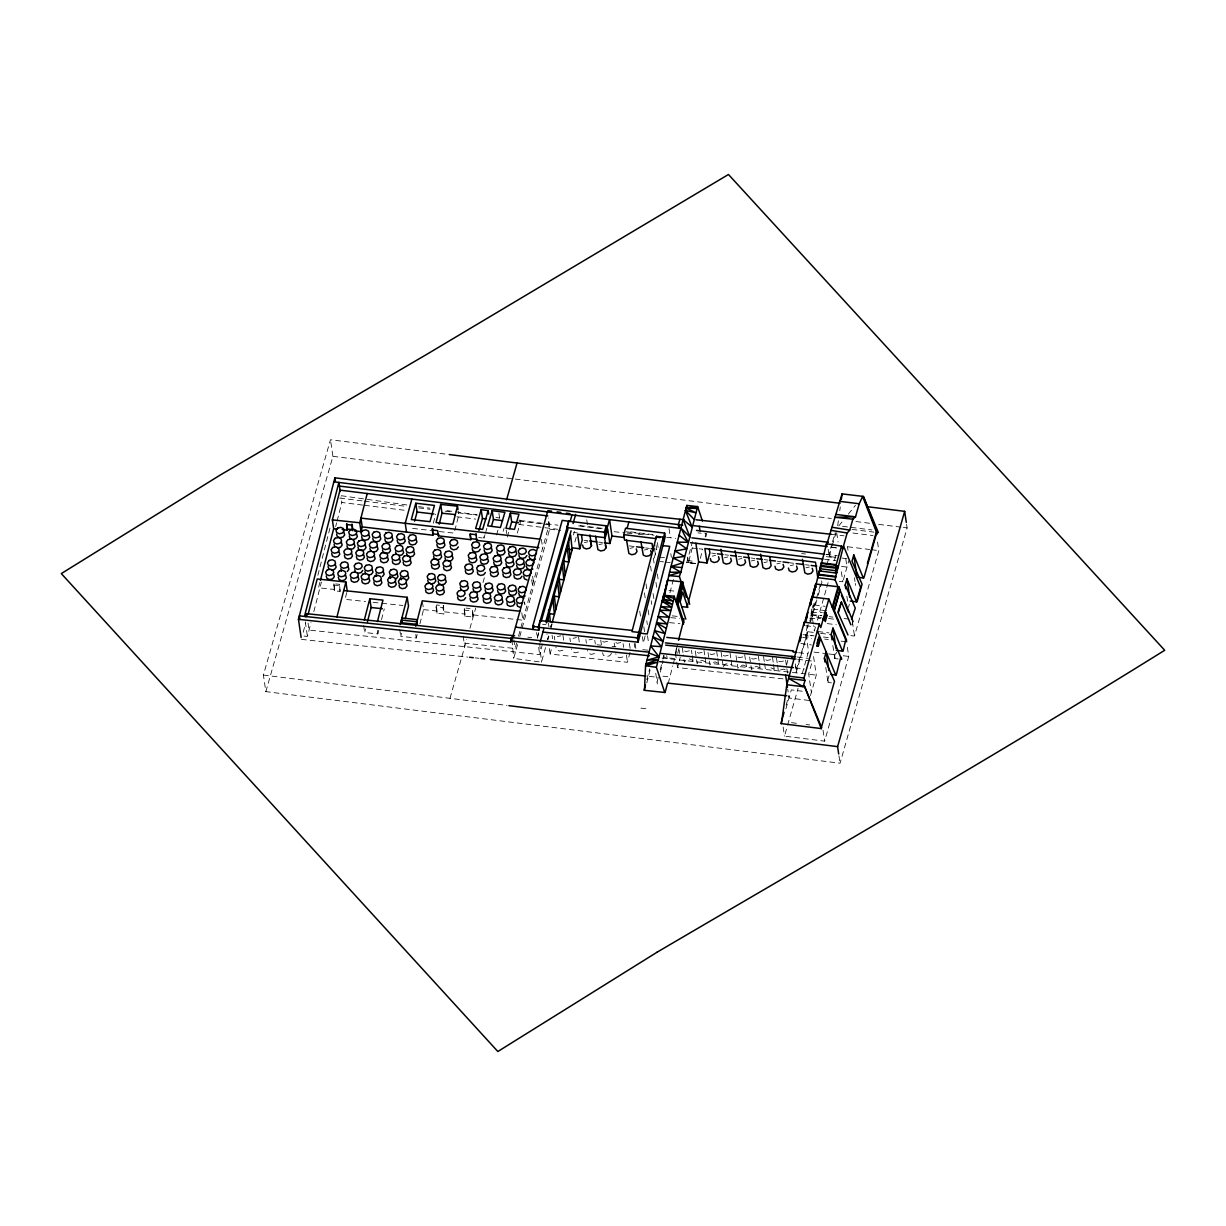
<?xml version="1.0" encoding="UTF-8"?>
<svg xmlns="http://www.w3.org/2000/svg" width="1226" height="1226" viewBox="0 0 1226 1226"><rect width="100%" height="100%" fill="white"/><g stroke="black" fill="none" stroke-linecap="round" stroke-linejoin="round"><path stroke-width="0.75" stroke-dasharray="5 3.75" d="M807.198 625.628L805.681 636.646L811.873 637.489M806.386 636.815L808.103 624.524M811.719 609.061L810.018 621.383L812.991 605.276M821.297 617.597L812.179 616.463L814.462 599.897M837.695 525.709L838.461 520.115M839.764 510.736L840.27 506.982M303.236 632.248L305.596 623.069M317.856 575.316L330.576 525.724M319.925 582.243L318.499 587.775L334.698 589.507L334.376 590.779L340.077 591.392L339.556 584.342L333.855 583.745L334.376 590.779M304.017 636.095L307.435 636.463L310.975 622.701M313.825 611.605L321.427 582.013M335.663 526.536L336.614 522.828M337.089 520.989L341.855 502.399M340.077 591.392L339.556 584.342M346.774 592.541L345.027 599.33L365.578 601.522M378.757 630.348L377.838 633.919L364.689 632.509L365.609 628.938M381.501 619.636L384.259 608.908M417.192 634.455L416.273 638.01L400.749 636.355L401.668 632.785M419.92 623.819L423.568 609.629L422.526 602.579M436.073 607.085L436.625 604.985L443.567 605.721L443.935 613.95L436.977 613.215L436.073 607.085L443.03 607.835L443.935 613.95M436.977 613.215L436.625 604.985M443.03 607.835L443.567 605.721M464.853 616.172L464.485 607.943L464.853 616.172L472.684 617.015L473.221 614.9L472.316 608.786L466.049 608.111M472.684 617.015L472.316 608.786M537.294 638.21L538.566 633.29M308.032 623.038L309.075 630.087L539.716 654.638L542.704 643.022M548.007 639.574L548.865 636.248M630.026 652.309L627.467 662.285L550.152 654.056L551.424 649.06M645.167 635.865L643.328 642.991L642.255 635.696M646.807 679.756L649.596 668.936M646.776 682.989L650.102 670.024M669.948 592.725L673.748 577.936M657.075 681.993L658.209 677.35L647.711 676.231M660.247 669.611L662.515 660.768M662.975 659.006L663.879 655.466M660.339 672.154L663.174 661.105M695.418 563.531L688.414 562.78L692.966 545.08M675.265 652.952L676.66 647.512M705.149 536.544L705.946 533.402M677.656 644.462L675.419 653.136L676.491 660.37M668.231 683.449L672.737 665.902M673.212 664.063L677.411 647.665M700.337 558.382L702.697 549.187L699.203 548.804M705.839 536.942L706.651 533.8L697.9 532.881M677.702 653.366L679.035 648.171M783.077 678.836L677.564 667.603L678.898 662.408M679.342 660.676L680.231 657.197M786.586 664.952L788.824 656.278M433.268 523.257L435.751 514.23M464.194 643.098L515.119 648.523L516.575 643.206M518.521 636.125L549.064 524.728L548.543 521.203M538.704 632.616L537.203 638.118L536.636 632.57M548.497 635.957L547.516 639.512L546.949 633.965M551.761 624.034L550.872 627.268L550.505 623.574M686.713 562.719L692.475 541.723M545.524 647.589L541.478 662.163L513.725 658.377L517.77 643.819M519.793 636.539L549.646 529.157L548.574 518.062M551.087 627.574L552.098 623.927M574.871 542.03L576.894 534.751M906.581 524.238L907.117 527.931L840.055 763.216L265.843 691.633L263.406 675.051L330.468 439.751L447.321 454.325M265.843 691.633L332.92 456.333L330.468 439.751M449.988 698.314L466.8 639.328M469.941 628.34L475.673 608.203M482.983 582.565L484.546 577.078M496.561 534.965L498.124 529.479M573.4 534.95L574.427 531.364M654.194 557.999L656.676 549.294M786.142 705.073L788.716 696M813.252 623.773L811.888 614.502L821.451 580.848M832.025 543.624L828.914 554.55L825.129 554.152M832.546 541.8L835.136 532.697M785.912 708.843L791.306 689.886L802.264 691.234M813.313 632.401L807.842 631.727L796.21 672.614L795.367 666.913M810.723 621.551L817.711 596.985M818.217 595.208L822.738 579.27M826.906 564.604L831.795 547.409M832.316 545.585L835.948 532.835M847.381 647.282L848.729 656.416L824.638 741.148L784.471 736.152L787.092 726.941M787.613 725.102L798.08 688.261M802.264 673.534L808.547 651.435L806.095 634.853L814.095 635.85M815.367 627.436L814.325 631.083L813.528 625.597M817.435 620.172L826.217 589.262M826.738 587.453L828.807 580.174M834.477 560.175L836.546 552.895M810.463 695.602L816.286 675.112L813.528 656.354M843.35 579.929L848.836 560.634M829.021 675.787L827.688 680.476L830.814 680.859M834.477 656.569L835.366 653.458M848.484 607.299L849.373 604.188M831.381 682.867L827.979 682.438L829.312 677.763M838.17 658.96L834.768 658.531L836.546 652.293M852.07 624.846L853.035 621.459M850.859 635.62L854.507 636.064L878.797 550.612L877.172 539.655M484.975 534.781L483.964 538.199L483.442 534.674M485.465 533.065L486.967 527.946M503.196 531.272L504.192 527.9M507.212 537.049L508.713 531.992M517.28 533.111L520.268 522.996L519.747 519.487M611.498 653.397L609.644 655.818L606.272 656.6L603.345 655.297L602.579 652.676M723.248 666.607L725.102 664.185L728.489 663.404L731.416 664.707M838.845 525.862L842.415 521.448M848.361 514.092L855.487 505.25M584.434 542.612L587.821 541.831M599.008 544.62L602.395 543.838M629.98 548.39L633.352 547.608M644.37 550.03L647.757 549.248M712.214 556.19L715.601 555.409M724.397 557.753L727.784 556.956M738.573 559.24L741.945 558.458M751.385 560.941L754.772 560.144M764.043 562.611L767.415 561.83M776.824 563.883L780.196 563.102M790.31 565.661L793.697 564.864M805.942 567.822L809.313 567.04M557.416 636.585L560.803 635.804M573.017 638.348L576.404 637.566M589.001 639.895L592.388 639.114M562.949 650.27L559.562 651.067L556.635 649.765L555.884 647.129M607.514 641.336L604.127 642.133L601.2 640.83M578.534 652.048L575.147 652.83L572.236 651.527L571.469 648.906M620.708 642.501L617.337 643.282L614.41 641.98M594.533 653.596L591.147 654.377L588.219 653.075L587.469 650.439M622.854 656.983L619.467 657.764L616.54 656.462L615.789 653.826M689.318 650.807L685.932 651.588L683.005 650.286M702.1 652.355L698.728 653.136L695.801 651.834M714.819 653.78L711.432 654.561L708.505 653.259M728.167 655.266L724.796 656.063L721.869 654.761M742.803 656.906L739.431 657.703L736.504 656.4M756.442 658.316L753.07 659.098L750.143 657.795M770.602 659.665L767.231 660.446L764.304 659.144M783.521 661.013L780.134 661.795L777.207 660.492M780.456 669.932L783.828 669.135L786.755 670.438L787.506 673.074L785.376 658.592M811.566 612.372L822.385 612.494M811.03 615.329L821.818 615.467M809.834 618.456L820.654 618.578M439.245 531.548L454.156 533.111L458.785 514.966L458.263 511.441M614.088 531.701L625.229 532.881M627.084 533.08L632.647 533.662M638.317 534.275L643.972 534.873M666.607 537.279L675.741 538.352M692.2 548.068L697.441 548.62M660.14 561.508L663.572 561.876M665.289 562.06L670.438 562.611M672.2 615.85L677.457 616.417M670.745 617.628L679.495 618.563M333.518 585.017L339.234 585.63M669.473 622.609L679.97 623.727M463.949 610.058L471.78 610.885M373.041 602.318L402.925 605.491M423.568 609.629L437.529 611.1M444.471 611.851L465.39 614.073M473.221 614.9L522.889 620.187L521.586 611.391M527.839 637.213L531.624 637.612M642.807 649.657L647.956 650.194M597.047 644.784L600.817 645.183M612.126 646.393L615.896 646.792M674.622 658.546L664.124 657.427L663.833 655.45M661.948 658.01L816.286 675.112M662.898 676.216L669.902 676.967M301.412 639.39L467.612 657.075M475.198 657.872L478.983 658.285M412.61 528.391L431.291 530.49M842.507 526.322L871.824 529.954M852.039 529.433L873.954 532.145M852.898 533.049L872.989 535.547M831.305 534.275L844.086 535.854M847.748 546.765L869.663 549.478M871.487 549.708L878.797 550.612M830.998 547.057L836.699 547.761M826.002 554.397L837.373 555.807M580.082 525.571L602.181 528.314M630.7 531.854L652.707 534.597M834.691 557.202L829.205 556.527L828.148 549.309M842.001 558.106L849.296 559.01M578.611 525.877L601.138 528.682M626.088 531.778L654.01 535.241M801.697 553.57L805.482 554.045M826.339 556.635L835.81 557.799M339.725 498.093L362.314 500.898M364.199 501.143L407.476 506.507M418.771 507.916L430.065 509.311M445.115 511.181L450.77 511.886M458.294 512.82L477.113 515.15M495.932 517.495L499.534 517.939M520.207 520.498L557.907 525.188M518.675 520.958L549.064 524.728M824.638 559.255L835.994 560.665M362.574 505.066L341.839 502.491L341.043 496.928M364.459 505.296L405.944 510.445M456.838 516.759L475.703 519.104M518.767 524.452L557.723 529.295M841.526 566.412L846.997 567.102L845.649 557.907M711.754 553.11L715.509 553.57M724.888 554.734L728.642 555.209M738.006 556.374L741.761 556.834M751.14 557.999L754.879 558.458M764.258 559.623L768.012 560.098M777.391 561.263L781.131 561.723M788.64 562.657L796.134 563.592M805.513 564.742L809.252 565.217M584.066 540.283L587.744 540.743M598.794 542.107L602.472 542.566M629.183 545.876L634.67 546.566M645.673 547.93L649.336 548.39M659.527 557.079L664.645 557.707M687.219 560.512L694.835 561.462M839.182 581.308L842.829 581.768L840.898 568.634M814.416 605L825.113 606.334M812.792 609.061L827.106 610.839M811.888 614.502L821.742 615.728M829.174 616.647L832.898 617.107M844.07 618.502L849.649 619.191M828.607 618.502L834.094 619.191M827.167 623.59L836.301 624.724M805.681 625.689L815.106 626.869M817.987 631.528L828.945 632.892M820.623 633.321L829.757 634.455M823.397 636.999L828.975 637.689M824.654 639.083L828.301 639.543M841.082 641.121L846.568 641.796M814.033 652.109L826.814 653.703M828.638 653.918L835.948 654.837M843.243 655.741L848.729 656.416M798.647 652.676L807.765 653.81M797.406 657.044L808.348 658.393M797.728 659.266L812.332 661.09L808.67 673.978L811.382 692.368M795.23 667.848L804.348 668.982M809.083 700.46L789.008 697.977L787.69 689.012M791.444 722.666L796.915 723.355M806.049 724.489L809.696 724.934M640.861 708.122L646.669 708.843M332.92 456.333L831.32 518.475M855.947 521.54L871.119 523.441M878.69 524.376L901.432 527.211M903.332 527.456L907.117 527.931M686.729 562.366L695.433 563.454L688.399 562.581M668.86 590.426L676.139 591.346M263.406 675.051L506.997 705.425M478.707 537.524L482.216 537.969M549.646 529.157L560.742 530.659M573.691 532.421L577.4 532.927M542.566 624.249L546.014 624.724M341.226 495.718L407.262 505.02M418.572 506.599L429.897 508.192M446.877 510.583L477.067 514.828M803.107 634.624L811.873 635.88M802.632 637.367L811.397 638.623M800.9 643.466L811.413 644.968M831.672 547.194L837.143 548.083M807.842 631.727L795.919 670.653L795.383 663.94M770.924 667.787L773.851 669.09L774.602 671.725L773.529 664.492M759.691 667.756L756.764 666.454L753.377 667.235L751.523 669.657L749.393 655.174M746.052 666.346L743.125 665.044L739.738 665.825L737.883 668.247L735.753 653.764M718.053 663.205L715.126 661.902L711.754 662.699L709.885 665.105L707.754 650.623M705.348 661.779L702.421 660.477L699.035 661.274L697.18 663.68L695.035 649.213M524.222 602.104L524.912 604.479L524.529 601.843M854.461 577.844L854.997 581.553M855.273 583.407L855.564 585.369M847.472 546.673L847.994 550.198M852.346 621.459L854.507 636.064M846.844 596.188L847.656 601.736M836.73 532.85L838.078 541.984M832.837 645.458L834.768 658.531M825.772 667.496L827.979 682.438M838.967 755.844L840.055 763.216M823.029 730.175L824.638 741.148M776.456 657.872L777.253 663.297M777.529 665.105L778.326 670.53M783.123 727.018L784.471 736.152M772.457 657.243L773.269 662.668M763.537 656.523L764.35 661.948M764.61 663.756L765.422 669.181M758.312 655.895L759.109 661.335M759.369 663.143L760.442 670.377M744.672 654.5L745.469 659.925M745.73 661.734L746.803 668.967M730.022 652.86L730.834 658.285M731.094 660.094L732.167 667.327M721.103 652.125L722.972 664.798M716.674 651.358L717.471 656.784M717.746 658.592L718.804 665.841M703.954 649.933L704.766 655.358M705.027 657.182L706.099 664.415M687.571 557.018L688.414 562.78M691.449 650.194L691.97 653.81M692.246 655.619L693.318 662.868L692.552 660.232L689.625 658.929L686.254 659.726L684.399 662.132L683.326 654.899M669.044 528.575L670.392 537.678M670.806 553.662L671.342 557.309M682.254 647.65L683.051 653.09M679.173 649.964L679.694 653.581M676.767 662.178L677.564 667.603M657.381 542.566L658.178 548.007M656.002 544.911L657.075 552.206M654.715 549.907L655.803 557.202M657.351 574.013L658.423 581.323M653.351 558.106L654.423 565.416M655.956 582.35L656.753 587.821M666.729 655.542L667.174 658.577M650.562 566.106L651.374 571.592M653.075 593.553L653.887 599.024M651.221 600.786L651.757 604.433M646.01 583.821L646.822 589.292M648.125 609.966L648.922 615.452M644.432 592.878L645.228 598.349M655.741 673.258L657.32 683.955M646.792 620.892L647.328 624.54M647.512 635.788L648.324 641.259M643.819 626.747L644.615 632.218M639.727 611.161L640.539 616.632M635.129 643.451L635.942 648.922M634.256 643.619L634.807 647.389M629.382 643.405L630.195 648.83M626.409 655.036L627.467 662.285M623.099 643.696L623.636 647.313M614.18 642.976L614.716 646.592M586.733 519.809L587.821 527.103M600.709 640.003L601.522 645.428M594.779 640.309L595.315 643.941M585.859 639.589L586.396 643.206M578.519 636.953L579.316 642.393M569.875 638.041L570.396 641.658M562.933 635.191L563.73 640.616M541.356 539.317L542.658 548.129M554.275 636.279L554.811 639.895M552.068 635.175L552.604 638.792M549.34 648.615L550.152 654.056M532.605 576.22L533.417 581.783M531.655 579.653L532.482 585.231M538.643 647.343L539.716 654.638M506.185 530L506.69 533.525M498.905 513.311L499.687 518.598M513.817 639.711L515.119 648.523M463.152 636.064L464.715 646.654M415.752 634.486L416.273 638.01M399.707 629.306L400.749 636.355M377.317 630.394L377.838 633.919M363.647 625.475L364.689 632.509M333.855 583.745L334.698 589.507M305.289 621.858L307.435 636.463M548.528 623.145L548.896 626.854M539.701 643.665L541.478 662.163M511.947 639.895L513.725 658.377"/><path stroke-width="1.5" d="M644.478 690.33L645.566 665.687L663.634 595.223L674.223 596.234L683.464 624.095L683.173 622.134M676.645 603.514L678.162 603.652L683.28 583.745L682.652 581.86L667.526 580.296L662.331 601.997L662.408 600.204M664.737 692.475L656.385 667.327L674.009 598.395L663.634 595.223L663.419 600.357L669.534 572.251L686.79 505.434L697.625 506.599L702.391 521.004M662.331 601.997L667.526 580.296M686.637 509.158L686.79 505.434M674.009 598.395L674.223 596.234M862.614 496.423L859.211 503.763L855.503 516.851L852.867 519.18L849.741 530.122L847.166 532.988L842.63 548.972L841.45 546.152L826.539 543.731L826.201 546.321L842.078 493.879L863.38 496.438L878.352 532.605M781.437 723.646L786.801 684.736L804.241 622.195L819.305 624.065L820.761 627.574L828.868 599.054L811.888 596.955L803.796 625.459L804.241 622.195M811.474 599.989L811.888 596.955M810.049 605.521L815.75 584.005L838.921 586.871L840.178 589.936L834.4 610.287L833.511 610.287M834.4 610.287L832.239 607.207L838.032 586.871L835.105 579.806L836.561 573.078L819.351 570.948L812.777 597.767M826.539 543.731L819.198 572.435L820.608 567.485M841.312 499.488L842.093 493.863M679.388 576.511L668.737 575.607L680.828 572.19L697.625 506.599L686.1 507.932L695.632 512.713L685.411 510.43L692.046 527.057L683.112 519.563L689.947 537.034L680.905 527.946L688.154 542.306L677.273 542.122L686.729 548.834L675.051 551.01L684.414 556.389L673.151 558.091L683.02 562.749L671.066 566.535L680.828 572.19L679.388 576.511L681.748 583.607L683.28 583.745M440.701 504.407L436.073 522.552L452.854 524.314L457.482 506.169L440.701 504.407L441.988 513.204L439.23 524.1M301.136 637.566L298.454 619.345L334.882 477.818L585.124 508.882L684.108 519.717M304.477 616.417L338.866 482.446L340.246 491.457M305.841 616.847L306.653 613.674L514.614 635.804M339.403 486.063L678.928 528.207L678.392 524.59L679.924 519.196M308.201 614.042L317.197 578.979L345.916 582.028L347.219 590.84M320.4 580.388L333.671 528.667L332.369 519.87L340 490.139L547.777 515.916M342.223 529.571L347.356 530.122L346.789 523.563M352.567 530.674L352 524.115L352.552 527.824M354.253 530.858L361.026 531.578L359.724 522.766L367.233 493.511M336.874 617.23L345.916 582.028M361.026 531.578L362.222 526.889L360.919 518.092L539.455 539.103M364.306 620.141L369.808 598.717L382.956 600.112L377.455 621.536M367.448 621.797L371.11 607.514L369.808 598.717M400.228 624.555L407.216 597.292L343.724 590.534M401.76 622.747L401.377 620.08L416.901 621.735L417.284 624.386L401.76 622.747L402.297 620.663M405.316 618.548L408.519 606.088L407.216 597.292M415.752 626.21L422.265 600.817L519.717 611.192M298.454 619.345L510.736 641.934L511.564 637.275L511.947 639.895M510.736 641.934L511.64 638.455L299.343 615.866L299.849 619.345M515.502 627.099L538.781 630.271L538.337 627.314L540.068 620.601L632.31 630.425M663.925 541.494L663.281 537.172L656.462 536.329L631.988 631.651L638.853 632.371L639.497 636.692M542.72 632.034L638.087 642.194L637.443 637.857L663.281 537.172M637.535 638.455L638.945 632.968M663.404 537.969L664.661 533.095L625.567 528.237L623.758 534.628L624.57 540.114L652.063 543.516L653.121 550.765M638.087 642.194L665.182 536.62L664.661 533.095M645.458 685.012L644.11 690.284L665.105 692.521L667.526 683.112L786.831 695.801M681.15 581.814L676.047 601.721L677.549 601.767L678.162 603.652M677.549 601.767L682.652 581.86M678.53 640.263L684.031 618.823M687.863 603.882L687.004 607.207L681.763 606.64M688.292 602.227L698.636 561.937L695.878 543.271L690.621 542.72M538.781 630.271L539.9 621.689L568.879 521.265L562.198 520.36L532.728 626.348L533.034 629.49L534.046 625.827M411.875 499.059L405.224 523.303L406.526 532.099M415.798 503.227L411.308 519.579L429.989 521.678L434.448 505.434L415.798 503.227L417.085 512.039L414.603 521.127M432.87 535.21L432.456 528.636L432.87 535.21L362.222 526.889M470.447 534.398L470.799 539.67L438.387 535.854L438.755 534.521L433.238 533.877M538.873 547.685L476.638 540.36L476.071 533.662M476.638 540.36L476.914 539.363L471.075 538.674M546.505 622.946L570.626 534.965L572.128 549.754L568.695 549.294M552.206 622.41L572.649 547.884L579.745 548.758L582.227 540.053L581.43 534.628M512.453 638.056L547.869 510.66L551.562 511.165M540.206 641.842L543.746 629.107M545.769 621.827L571.071 530.812M573.094 523.533L575.622 514.43M506.583 499.779L517.065 463.014M567.485 526.077L567.347 530.751L566.887 527.563L568.695 521.173L606.242 525.831L606.763 529.371M570.151 521.448L572.006 514.935M579.745 548.758L577.615 534.275L605.23 537.708L604.418 532.222L606.242 525.831M604.939 535.762L609.537 519.594L611.973 536.023L609.843 543.486L604.326 542.796M605.23 537.708L607.713 529.004L609.843 543.486M627.022 528.513L628.877 522M656.462 536.329L656.14 538.643L623.758 534.628M698.636 561.937L707.019 562.979L709.885 552.88L709.348 549.263M799.628 640.478L801.36 634.378M819.933 568.864L820.868 565.569M815.75 584.005L809.957 604.357L810.846 604.556M799.674 641.704L800.976 637.137M806.233 618.41L807.965 612.326M805.819 621.383L807.122 616.816M810.217 605.567L815.52 586.902M784.073 712.321L780.885 723.57L821.068 728.55L834.492 681.319L824.408 658.239L826.171 651.987L828.914 670.53M786.801 684.736L803.199 686.698L804.976 680.461L803.965 678.039L819.305 624.065M820.347 566.259L836.239 568.22L836.193 564.68L841.45 546.152M835.534 570.979L836.484 567.669L838.078 567.684L843.503 545.892L860.637 587.269L856.499 601.843L846.967 578.825L845.204 585.063L845.741 588.771M821.374 728.78L804.256 685.656L803.199 686.698L788.594 678.422L804.976 680.461M836.684 572.634L838.078 567.684L837.281 565.768L835.887 570.718L836.684 572.634L835.075 572.619M825.788 612.54L827.029 615.529L825.297 621.613L824.071 618.624L825.788 612.54L824.194 612.525L825.42 615.498L824.133 620.065M817.206 644.416L818.416 639.62L820.117 639.865L818.386 645.949L816.777 645.933M833.128 607.222L838.921 586.871M832.025 639.895L831.197 634.332L832.975 628.095L842.507 651.113M863.303 577.936L853.771 554.918L851.993 561.156L862.077 584.25L857.051 601.905L850.262 601.062M838.538 612.188L841.434 602.012L837.848 612.188L847.978 634.976M867.395 563.546L876.36 531.977M840.73 657.351L836.255 675.082L831.029 674.423M845.725 639.773L843.059 651.175L836.255 650.332M877.31 530.628L863.855 578.013L857.051 577.17M838.691 754.005L837.603 746.634L904.665 511.349L866.675 506.614M541.233 621.214L567.791 529.218M481.159 509.679L475.657 528.483L482.661 529.402L488.178 510.583L481.159 509.679L482.462 518.491L478.952 530.444M492.162 510.675L487.672 525.847L500.407 527.517L504.897 512.345L492.162 510.675L493.45 519.472L491.457 526.215M510.399 513.066L505.924 528.253L514.476 529.371L518.966 514.2L510.399 513.066L511.702 521.878L509.71 528.621M877.234 532.283L863.38 496.438M347.234 571.515L348.904 569.324L348.23 566.948M362.789 570.412L361.118 572.588L358.053 573.308L354.942 571.914L351.893 572.634L350.207 574.81L350.897 577.185L353.532 578.365L356.597 577.661L358.268 575.469L357.594 573.094M382.466 576.481L384.152 574.304L383.462 571.929M396.289 578.764L397.96 576.588L397.27 574.212M407.078 580.22L408.764 578.028L408.074 575.653M458.325 546.919L456.654 549.11L453.589 549.815L450.953 548.635L450.264 546.26M480.27 549.233L478.6 551.409L475.535 552.114L472.899 550.949L472.209 548.574M465.665 597.721L463.98 599.897L460.93 600.617L458.279 599.437L457.605 597.062M485.358 572.557L483.672 574.749L480.623 575.454L477.971 574.274L477.282 571.898M526.904 555.531L525.234 557.723L522.169 558.428L519.533 557.263L518.843 554.872M536.559 553.003L534.888 555.179L531.839 555.899L529.188 554.719L528.498 552.344L530.184 550.152L533.233 549.447L535.885 550.627M521.985 576.235L520.299 578.427L517.249 579.132L514.598 577.952L513.909 575.576M589.905 534.904L591.499 545.754L589.645 548.175L586.258 548.957L583.346 547.654L582.58 545.034M604.479 536.911L606.073 547.777L604.219 550.183L600.847 550.98L597.92 549.677L595.56 536.176M663.634 595.223L673.059 601.169L662.791 598.947L672.154 604.341L662.086 601.322L671.557 607.161L660.737 606.594L670.545 610.594L659.772 610.165L668.936 617.245L658.239 616.555L667.097 624.034L656.569 622.731L664.722 633.505L654.561 630.593L662.929 641.443L652.937 636.8L661.366 646.654L650.654 645.949L659.052 656.814L647.052 660.216L658.255 659.527L646.056 663.787L657.442 662.239L645.566 665.687L656.385 667.327M351.08 538.95L348.031 539.67L346.345 541.846L347.035 544.221L349.686 545.401L352.736 544.696L354.421 542.505L353.732 540.13L349.992 538.321L349.303 535.946M352.628 539.501L355.693 538.796L357.364 536.605L356.689 534.23M337.426 547.961L340.491 547.256L342.161 545.064L341.472 542.689M348.552 548.574L345.502 549.294L343.816 551.47L344.506 553.861L347.142 555.026L350.207 554.321L351.877 552.129L351.203 549.754L347.617 548.175L346.943 545.8M350.268 549.355L353.318 548.65L355.004 546.459L354.314 544.083M371.248 551.179L368.183 551.884L366.513 554.075L367.187 556.451L369.838 557.615L372.888 556.91L374.574 554.734L373.884 552.344L370.62 550.857L369.93 548.482M373.271 552.037L376.321 551.332L378.006 549.141L377.317 546.765M331.418 570.136L334.468 569.416L336.154 567.24L335.464 564.864M398.91 555.608L401.975 554.888L403.645 552.711L402.956 550.336M368.244 575.086L371.294 574.366L372.98 572.19L372.29 569.814M448.318 561.339L451.367 560.619L453.053 558.443L452.363 556.068M535.471 559.133L532.421 559.853L529.77 558.673L529.096 556.298M532.835 569.109L529.77 569.829L527.134 568.649L526.444 566.274M461.758 590.212L458.693 590.917L457.022 593.108L457.696 595.484L460.348 596.664L463.397 595.943L465.083 593.767L464.393 591.392L461.053 589.798L460.378 587.423M463.704 590.978L466.754 590.273L468.439 588.082L467.75 585.706M487.442 592.94L484.393 593.66L482.707 595.836L483.396 598.227L486.032 599.391L489.097 598.686L490.768 596.495L490.094 594.12L485.818 592.189L485.128 589.813M488.454 593.369L491.519 592.664L493.189 590.472L492.515 588.097M525.142 595.974L522.092 596.694L519.441 595.514L518.767 593.139M522.644 602.702L519.594 603.422L516.943 602.242L516.269 599.866L517.939 597.675L521.004 596.97L523.64 598.15M669.534 572.251L680.828 572.19M862.951 497.358L877.203 534.015L876.912 532.053M839.289 589.936L840.178 589.936M825.42 615.498L827.029 615.529M822.462 618.594L824.071 618.624M818.508 639.834L820.117 639.865L818.876 636.876L817.144 642.96L818.386 645.949L816.685 645.719M686.1 507.932L696.904 508.56M671.066 566.535L681.687 567.561M852.867 519.18L834.799 517.265L855.503 516.851L835.994 514.414M441.988 513.204L455.045 514.583M695.985 519.778L831.305 534.275M694.054 525.693L828.424 542.275M696.475 530.414L827.198 546.581M691.878 537.831L824.117 554.152M662.868 545.631L669.733 546.367L647.251 633.965L640.386 633.229M332.369 519.87L359.724 522.766M351.739 525.111L346.529 524.559L347.356 530.122M347.602 529.126L352.812 529.678M333.671 528.667L337.089 529.034M666.806 637.413L793.452 650.883L793.176 651.987L796.823 652.447M371.11 607.514L382.374 608.709M538.337 627.314L637.443 637.857M665.335 642.884L795.582 656.814M665.718 645.121L795.904 659.052M401.898 617.996L417.438 619.651M511.503 637.535L648.401 652.109M661.289 653.473L793.391 667.634M510.598 641.014L649.412 655.787M659.619 661.626L789.268 675.495M469.497 657.274L473.297 657.672M480.883 658.485L484.668 658.883M490.354 659.496L645.826 676.032M417.085 512.039L433.881 514.016M475.795 534.659L469.956 533.969L470.799 539.67M432.088 529.969L437.605 530.628L438.387 535.854M333.748 481.803L682.713 525.126M656.569 537.111L659.986 537.54M695.878 543.271L822.753 559.025M566.887 527.563L604.418 532.222M611.973 536.023L624.264 537.54M821.113 562.811L836.193 564.68M821.037 563.393L836.438 565.309M820.47 565.401L835.871 567.316M717.379 553.815L723.018 554.504M730.512 555.439L736.136 556.144M743.63 557.064L749.255 557.769M756.764 558.704L762.388 559.393M769.882 560.328L775.506 561.018M783.016 561.952L788.64 562.657M796.134 563.592L803.628 564.512M811.137 565.447L816.761 566.151M819.658 568.695L835.55 570.657L836.561 573.078M589.583 540.972L596.955 541.877M636.509 546.796L643.834 547.7M651.175 548.62L654.837 549.064M818.401 574.258L835.611 576.389M818.324 574.871L835.887 577.048M817.543 577.63L835.105 579.806M851.503 619.421L855.288 608.142L845.204 585.063M788.9 676.17L803.965 678.039M839.703 501.342L859.211 503.763M449.206 454.555L840.071 503.288M508.897 705.655L837.603 746.634M482.462 518.491L485.956 518.935M493.45 519.472L502.553 520.667M511.702 521.878L518.552 522.782M557.125 511.916L560.818 512.422M566.366 513.173L570.075 513.679M563.301 561.202L568.787 561.952L567.286 547.148M558.382 579.116L563.868 579.867L562.366 565.063M553.723 596.112L559.209 596.847L557.707 582.059M532.728 626.348L538.475 627.13M831.964 527.257L849.741 530.122M830.738 530.322L847.166 532.988M819.474 570.519L821.098 570.902M815.351 586.871L816.225 587.07M648.799 652.968L659.052 656.814M527.073 579.959L524.421 578.795L523.732 576.419M520.176 607.376L517.525 606.196L516.851 603.82M656.569 622.731L666.132 628.325M679.112 535.195L688.154 542.306M685.411 510.43L694.1 519.364M853.035 621.459L839.979 589.936L834.201 610.287L846.522 640.064M841.45 595.131L848.637 612.479M841.434 602.012L850.859 624.8M828.868 599.054L846.568 641.796L846.277 639.834M831.197 634.332L841.572 659.389L841.281 657.412M817.39 630.792L835.703 675.005M804.256 685.656L821.681 727.723M689.686 604.234L682.897 583.729L677.779 603.636L684.016 622.425M682.315 585.323L686.299 597.338M687.847 607.483L682.729 592.051L680.169 602.012L685.855 619.161M678.392 524.59L679.51 528.253M812.24 568.343L812.991 570.964L811.137 573.385L807.765 574.166L804.838 572.864L802.478 559.378M796.609 566.167L797.375 568.803L795.521 571.209L792.134 572.006L789.207 570.703L788.456 568.067M783.123 564.404L783.874 567.04L782.019 569.446L778.648 570.243L775.721 568.941L774.955 566.305M757.699 561.447L758.45 564.083L756.595 566.504L753.208 567.286L750.281 565.983L748.197 554.305M744.872 559.761L745.623 562.382L743.768 564.803L740.397 565.584L737.47 564.282L735.11 550.796M730.711 558.259L731.462 560.895L729.608 563.301L726.221 564.098L723.294 562.795L720.934 549.309M718.528 556.711L719.279 559.332L717.425 561.753L714.038 562.535L711.111 561.232L710.36 558.612M650.669 550.551L651.435 553.171L649.581 555.593L646.194 556.374L643.267 555.072L640.907 541.585M636.279 548.911L637.03 551.547L635.175 553.953L631.804 554.75L628.877 553.447L626.517 539.946M605.322 545.141L606.073 547.777M590.748 543.133L591.499 545.754M524.054 563.715L524.728 566.09L523.058 568.282L519.993 568.987L517.357 567.807L516.667 565.431M516.023 551.547L516.713 553.937L515.027 556.114L511.978 556.834L509.326 555.654L508.652 553.278M513.357 561.891L514.046 564.266L512.361 566.443L509.311 567.163L506.66 565.983L505.97 563.608M516.054 590.15L516.744 592.526L515.073 594.717L512.008 595.422L509.372 594.242L508.683 591.867M504.361 549.999L505.035 552.374L503.365 554.566L500.3 555.271L497.664 554.106L496.974 551.715M510.246 572.327L510.935 574.703L509.265 576.894L506.2 577.599L503.564 576.419L502.875 574.044M514.215 601.138L514.905 603.514L513.219 605.705L510.169 606.41L507.518 605.23L506.844 602.855M501.066 560.543L501.74 562.918L500.07 565.094L497.005 565.814L494.369 564.634L493.68 562.259M504.974 588.741L505.664 591.116L503.978 593.307L500.928 594.012L498.277 592.832L497.603 590.457M491.503 548.16L492.193 550.535L490.523 552.727L487.458 553.432L484.822 552.252L484.132 549.876M497.756 571.5L498.43 573.875L496.76 576.051L493.695 576.772L491.059 575.592L490.369 573.216M502.262 599.698L502.936 602.073L501.265 604.265L498.2 604.97L495.565 603.79L494.875 601.414M487.825 558.964L488.5 561.339L486.829 563.531L483.764 564.236L481.128 563.056L480.439 560.68M490.676 598.073L491.35 600.449L489.68 602.64L486.615 603.345L483.979 602.181L483.289 599.805M476.163 557.585L476.853 559.96L475.167 562.136L472.117 562.857L469.466 561.677L468.792 559.301M480.408 586.886L481.098 589.262L479.412 591.438L476.362 592.158L473.711 590.978L473.037 588.603M472.669 569.002L473.343 571.377L471.673 573.553L468.608 574.274L465.972 573.094L465.282 570.718M477.435 596.817L478.109 599.192L476.439 601.384L473.389 602.089L470.738 600.924L470.048 598.533M444.256 542.873L444.946 545.248L443.26 547.424L440.211 548.145L437.559 546.965L436.885 544.589M450.846 565.431L451.536 567.822L449.85 569.998L446.8 570.718L444.149 569.538L443.475 567.163M444.992 557.784L445.666 560.159M440.977 554.566L441.666 556.941L439.981 559.133L436.931 559.838L434.28 558.658L433.606 556.282M445.528 579.53L446.218 581.906L444.532 584.097L441.483 584.802L438.831 583.637L438.157 581.247M438.801 563.899L439.475 566.274L437.805 568.466L434.74 569.17L432.104 567.99L431.414 565.615M443.735 589.737L444.425 592.112L442.739 594.303L439.69 595.008L437.038 593.828L436.364 591.453M435.123 578.626L435.812 581.001L434.127 583.178L431.077 583.898L428.426 582.718L427.751 580.342M432.885 588.281L433.56 590.656L431.889 592.848L428.824 593.553L426.188 592.373L425.499 589.997M416.242 539.701L416.917 542.091L415.246 544.267L412.181 544.988L409.545 543.808L408.856 541.432M413.898 551.623L414.572 553.999L412.901 556.19L409.836 556.895L407.201 555.73L406.511 553.34M404.565 538.735L405.254 541.11L403.569 543.287L400.519 544.007L397.868 542.827L397.193 540.451M410.511 560.543L411.2 562.918L409.53 565.094L406.465 565.814L403.829 564.634L403.139 562.259M399.691 559.255L400.381 561.631L398.695 563.807L395.646 564.527L392.994 563.347L392.32 560.972M406.373 583.438L407.063 585.813L405.377 588.005L402.327 588.71L399.676 587.545L399.002 585.17M392.228 537.386L392.918 539.762L391.232 541.953L388.182 542.658L385.531 541.478L384.857 539.103M395.584 552.052L396.274 554.428M400.703 577.369L401.377 579.76M389.868 548.283L390.558 550.673L388.872 552.849L385.822 553.554L383.171 552.39L382.497 550.014M395.584 581.998L396.259 584.373L394.588 586.549L391.523 587.269L388.887 586.089L388.198 583.714M387.707 557.539L388.381 559.914L386.711 562.106L383.646 562.811L381.01 561.646L380.321 559.271M380.121 536.59L380.811 538.965L379.125 541.141L376.075 541.861L373.424 540.681L372.75 538.306M389.899 575.929L390.588 578.304M369.011 534.98L369.685 537.356L368.015 539.547L364.95 540.252L362.314 539.072L361.624 536.697M374.466 556.298L375.156 558.688L373.486 560.864L370.421 561.585L367.785 560.405L367.095 558.029M381.209 580.465L381.899 582.84L380.213 585.017L377.164 585.737L374.512 584.557L373.838 582.181M376.075 573.645L376.765 576.021M365.333 545.248L366.022 547.639L364.337 549.815L361.287 550.535L358.636 549.355L357.961 546.98M363.754 554.872L364.428 557.248L362.758 559.439L359.693 560.144L357.057 558.964L356.368 556.589M369.087 578.626L369.777 581.001L368.091 583.193L365.041 583.898L362.39 582.718L361.716 580.342M364.919 571.531L365.593 573.906M351.785 553.708L352.46 556.083L350.789 558.274L347.724 558.979L345.088 557.815L344.399 555.439M358.176 577.048L358.85 579.423L357.18 581.614L354.115 582.319L351.479 581.139L350.789 578.764M343.985 532.482L344.675 534.858L343.004 537.034L339.939 537.754L337.303 536.574L336.614 534.199M354.728 569.753L355.417 572.128M339.066 551.884L339.755 554.259L338.07 556.451L335.02 557.156L332.369 555.976L331.679 553.6M345.701 575.454L346.391 577.829L344.705 580.005L341.656 580.726L339.004 579.546L338.315 577.17M334.1 544.405L334.79 546.781M340.843 568.665L341.533 571.055M333.641 574.304L334.315 576.68L332.644 578.871L329.579 579.576L326.944 578.396L326.254 576.021M328.093 566.581L328.767 568.956M904.665 511.349L906.305 522.399M853.771 554.918L856.775 575.316M846.967 578.825L849.71 597.353M832.975 628.095L835.979 648.477M817.635 576.71L815.505 562.228L704.873 548.497L707.019 562.979M824.408 658.239L824.945 661.933M791.935 656.354L792.257 658.592M769.759 556.711L771.093 565.753L769.238 568.174L765.867 568.956L762.94 567.653L760.58 554.167M785.621 675.036L787.429 687.265M699.31 526.245L699.985 530.797M488.178 510.583L488.684 514.108M457.482 506.169L458.003 509.679M334.882 477.818L335.403 481.297M306.653 613.674L307.052 616.387M568.573 542.459L570.075 557.248M563.699 560.221L565.201 575.025M559.087 577.063L560.588 591.851M554.259 594.671L555.761 609.46M552.911 599.545L554.428 614.333L548.926 613.582L548.543 609.889M549.371 612.479L550.305 621.72M547.961 617.597L548.344 621.306M337.702 528.054L336.031 530.245L336.706 532.62L339.357 533.8L342.406 533.08L344.092 530.904L343.403 528.529L340.767 527.349L337.702 528.054M335.188 538.26L333.518 540.451L334.192 542.827L336.844 544.007L339.893 543.287L341.579 541.11L340.889 538.735L338.253 537.555L335.188 538.26M332.782 547.455L331.097 549.646L331.786 552.022L334.437 553.202L337.487 552.482L339.158 550.305L338.483 547.93L335.832 546.75L332.782 547.455M350.406 529.816L348.72 531.992L349.41 534.367L352.046 535.547L355.111 534.842L356.781 532.651L356.107 530.276L353.456 529.096L350.406 529.816M329.181 560.435L327.495 562.627L328.185 565.002L330.836 566.182L333.886 565.462L335.572 563.286L334.882 560.91L332.231 559.73L329.181 560.435M327.357 569.891L325.672 572.067L326.361 574.442L328.997 575.622L332.062 574.917L333.733 572.726L333.058 570.351L330.407 569.17L327.357 569.891M362.727 530.551L361.042 532.743L361.731 535.118L364.367 536.298L367.432 535.578L369.103 533.402L368.428 531.027L365.777 529.847L362.727 530.551M341.931 562.535L340.261 564.711L340.951 567.086L343.587 568.266L346.651 567.561L348.322 565.37L347.632 562.995L344.996 561.815L341.931 562.535M359.049 540.835L357.379 543.026L358.053 545.401L360.705 546.566L363.754 545.861L365.44 543.67L364.75 541.294L362.114 540.13L359.049 540.835M339.418 571.025L337.732 573.216L338.422 575.592L341.058 576.772L344.123 576.051L345.793 573.875L345.119 571.5L342.468 570.32L339.418 571.025M357.456 550.459L355.785 552.635L356.459 555.01L359.111 556.19L362.16 555.485L363.846 553.294L363.157 550.918L360.521 549.738L357.456 550.459M373.838 532.161L372.168 534.352L372.842 536.727L375.493 537.908L378.543 537.187L380.229 535.011L379.539 532.636L376.903 531.456L373.838 532.161M371.034 542.336L369.348 544.528L370.037 546.903L372.673 548.083L375.738 547.363L377.409 545.187L376.734 542.812L374.083 541.631L371.034 542.336M355.831 563.608L354.145 565.799L354.835 568.174L357.471 569.339L360.536 568.634L362.206 566.458L361.532 564.067L358.881 562.903L355.831 563.608M385.945 532.973L384.274 535.149L384.949 537.524L387.6 538.704L390.65 537.999L392.335 535.808L391.646 533.433L389.01 532.253L385.945 532.973M366.007 565.385L364.337 567.577L365.011 569.952L367.662 571.132L370.712 570.412L372.397 568.236L371.708 565.845L369.072 564.68L366.007 565.385M383.585 543.869L381.914 546.045L382.589 548.436L385.24 549.6L388.29 548.896L389.975 546.704L389.286 544.329L386.65 543.164L383.585 543.869M362.804 574.212L361.134 576.389L361.808 578.764L364.459 579.944L367.509 579.239L369.195 577.048L368.505 574.672L365.869 573.492L362.804 574.212M381.424 553.125L379.738 555.301L380.428 557.692L383.064 558.857L386.129 558.152L387.799 555.96L387.125 553.585L384.474 552.405L381.424 553.125M398.281 534.306L396.596 536.498L397.285 538.873L399.937 540.053L402.986 539.333L404.672 537.157L403.982 534.781L401.331 533.601L398.281 534.306M377.179 567.5L375.493 569.692L376.183 572.067L378.819 573.247L381.884 572.527L383.554 570.351L382.88 567.96L380.229 566.795L377.179 567.5M396.672 545.907L395.002 548.099L395.676 550.474L398.327 551.639L401.377 550.934L403.063 548.758L402.373 546.367L399.737 545.202L396.672 545.907M374.926 576.036L373.256 578.228L373.93 580.603L376.581 581.783L379.631 581.063L381.317 578.887L380.627 576.511L377.976 575.331L374.926 576.036M393.408 554.826L391.738 557.018L392.412 559.393L395.063 560.573L398.113 559.853L399.799 557.677L399.109 555.301L396.473 554.121L393.408 554.826M409.959 535.287L408.273 537.478L408.963 539.854L411.599 541.018L414.664 540.314L416.334 538.137L415.66 535.747L413.009 534.582L409.959 535.287M407.614 547.21L405.929 549.386L406.618 551.761L409.254 552.941L412.319 552.236L413.99 550.045L413.315 547.67L410.664 546.49L407.614 547.21M390.987 569.784L389.316 571.975L389.991 574.35L392.642 575.53L395.691 574.81L397.377 572.634L396.688 570.259L394.052 569.079L390.987 569.784M404.228 556.114L402.557 558.305L403.231 560.68L405.883 561.86L408.932 561.14L410.618 558.964L409.928 556.589L407.293 555.409L404.228 556.114M389.301 577.569L387.615 579.76L388.305 582.135L390.941 583.315L394.006 582.595L395.676 580.419L395.002 578.044L392.351 576.864L389.301 577.569M401.791 571.239L400.105 573.416L400.795 575.791L403.446 576.971L406.496 576.266L408.181 574.075L407.492 571.699L404.841 570.519L401.791 571.239M400.09 579.024L398.419 581.201L399.094 583.591L401.745 584.756L404.795 584.051L406.48 581.86L405.791 579.484L403.155 578.304L400.09 579.024M437.973 538.444L436.303 540.635L436.977 543.011L439.628 544.191L442.678 543.47L444.364 541.294L443.674 538.919L441.023 537.739L437.973 538.444M434.694 550.152L433.023 552.328L433.697 554.704L436.349 555.884L439.398 555.179L441.084 552.987L440.395 550.612L437.759 549.432L434.694 550.152M432.517 559.485L430.832 561.661L431.521 564.037L434.157 565.217L437.222 564.512L438.893 562.32L438.218 559.945L435.567 558.765L432.517 559.485M451.367 540.13L449.681 542.306L450.371 544.681L453.007 545.861L456.072 545.156L457.742 542.965L457.068 540.589L454.417 539.409L451.367 540.13M428.839 574.197L427.169 576.389L427.843 578.764L430.495 579.944L433.544 579.224L435.23 577.048L434.54 574.672L431.904 573.492L428.839 574.197M446.08 551.639L444.41 553.83L445.084 556.206L447.735 557.386L450.785 556.665L452.471 554.489L451.781 552.114L449.13 550.934L446.08 551.639M426.602 583.852L424.916 586.043L425.606 588.419L428.242 589.599L431.307 588.878L432.977 586.702L432.303 584.327L429.652 583.147L426.602 583.852M444.563 561.018L442.877 563.209L443.567 565.584L446.218 566.749L449.268 566.044L450.938 563.868L450.264 561.477L447.613 560.313L444.563 561.018M439.245 575.117L437.575 577.293L438.249 579.668L440.9 580.848L443.95 580.143L445.636 577.952L444.946 575.576L442.31 574.396L439.245 575.117M437.452 585.323L435.766 587.499L436.456 589.875L439.107 591.055L442.157 590.35L443.843 588.158L443.153 585.783L440.502 584.603L437.452 585.323M473.297 542.428L471.627 544.605L472.316 546.995L474.952 548.16L478.017 547.455L479.688 545.264L478.998 542.888L476.362 541.723L473.297 542.428M469.88 553.156L468.209 555.347L468.884 557.723L471.535 558.903L474.585 558.182L476.27 556.006L475.581 553.631L472.945 552.451L469.88 553.156M466.386 564.573L464.7 566.764L465.39 569.14L468.025 570.32L471.09 569.6L472.761 567.423L472.087 565.048L469.435 563.868L466.386 564.573M485.22 543.746L483.55 545.922L484.224 548.298L486.875 549.478L489.925 548.773L491.611 546.581L490.921 544.206L488.285 543.026L485.22 543.746M481.527 554.55L479.856 556.727L480.546 559.102L483.182 560.282L486.247 559.577L487.917 557.386L487.228 555.01L484.592 553.83L481.527 554.55M461.466 581.277L459.781 583.469L460.47 585.844L463.121 587.024L466.171 586.304L467.857 584.128L467.167 581.752L464.516 580.572L461.466 581.277M478.385 565.768L476.699 567.945L477.389 570.32L480.025 571.5L483.09 570.795L484.76 568.603L484.086 566.228L481.435 565.048L478.385 565.768M498.062 545.585L496.392 547.761L497.082 550.137L499.718 551.317L502.783 550.612L504.453 548.42L503.763 546.045L501.127 544.865L498.062 545.585M474.125 582.457L472.454 584.649L473.129 587.024L475.78 588.204L478.83 587.484L480.515 585.308L479.826 582.917L477.175 581.752L474.125 582.457M494.783 556.114L493.097 558.305L493.787 560.68L496.423 561.86L499.488 561.14L501.158 558.964L500.484 556.589L497.833 555.409L494.783 556.114M471.152 592.403L469.466 594.579L470.156 596.955L472.792 598.135L475.857 597.43L477.527 595.238L476.853 592.863L474.201 591.683L471.152 592.403M491.457 567.071L489.787 569.262L490.477 571.638L493.113 572.818L496.178 572.098L497.848 569.921L497.158 567.546L494.522 566.366L491.457 567.071M509.74 547.133L508.07 549.325L508.744 551.7L511.395 552.865L514.445 552.16L516.131 549.968L515.441 547.593L512.805 546.428L509.74 547.133M486.232 583.683L484.546 585.859L485.235 588.235L487.871 589.415L490.936 588.71L492.607 586.518L491.933 584.143L489.281 582.963L486.232 583.683M507.074 557.462L505.388 559.654L506.077 562.029L508.713 563.209L511.778 562.489L513.449 560.313L512.774 557.937L510.123 556.757L507.074 557.462M503.963 567.914L502.292 570.09L502.966 572.465L505.618 573.645L508.667 572.94L510.353 570.749L509.664 568.374L507.028 567.194L503.963 567.914M519.931 548.742L518.261 550.918L518.95 553.294L521.586 554.474L524.651 553.769L526.322 551.577L525.632 549.202L522.996 548.022L519.931 548.742M517.77 559.301L516.085 561.477L516.774 563.853L519.41 565.033L522.475 564.328L524.146 562.136L523.471 559.761L520.82 558.581L517.77 559.301M498.691 584.312L497.02 586.503L497.695 588.878L500.346 590.058L503.396 589.338L505.081 587.162L504.392 584.787L501.756 583.607L498.691 584.312M515.012 569.446L513.326 571.622L514.016 573.998L516.652 575.178L519.717 574.473L521.387 572.281L520.713 569.906L518.062 568.726L515.012 569.446M495.978 595.269L494.293 597.46L494.982 599.836L497.618 601.016L500.683 600.296L502.353 598.119L501.679 595.744L499.028 594.564L495.978 595.269M527.548 560.129L525.862 562.32L526.552 564.696L529.188 565.876L532.253 565.155L533.923 562.979L533.249 560.604L530.597 559.424L527.548 560.129M509.771 585.737L508.1 587.913L508.775 590.288L511.426 591.468L514.476 590.748L516.161 588.572L515.472 586.197L512.836 585.017L509.771 585.737M524.835 570.274L523.15 572.45L523.839 574.841L526.475 576.005L529.54 575.3L531.21 573.109L530.536 570.734L527.885 569.569L524.835 570.274M507.932 596.725L506.261 598.901L506.936 601.276L509.587 602.456L512.637 601.751L514.322 599.56L513.633 597.185L510.997 596.005L507.932 596.725M519.855 586.993L518.184 589.185L518.859 591.56L521.51 592.74L524.559 592.02L526.245 589.844L525.556 587.469L522.904 586.289L519.855 586.993M657.182 952.142L497.848 1051.51L61.3 573.584L220.711 474.753L425.882 354.866L728.459 174.49L1164.7 650.27C997.627 754.373 826.937 852.514 657.182 952.142"/></g></svg>
